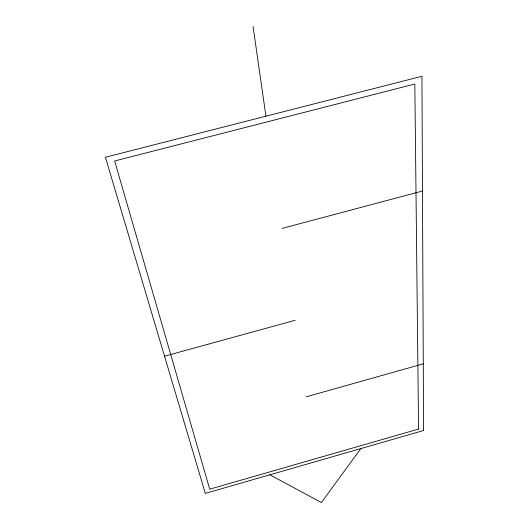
<?xml version="1.0" encoding="UTF-8"?>
<svg xmlns="http://www.w3.org/2000/svg" width="529" height="529" viewBox="0 0 529 529"><rect width="100%" height="100%" fill="white"/><g stroke="black" fill="none" stroke-linecap="round" stroke-linejoin="round"><path stroke-width="0.79" d="M360.811 448.599L321.401 502.55L269.869 474.797M306.225 396.843L423.279 363.826M164.539 356.196L295.228 320.276M282.043 228.422L422.479 191.029M253.041 26.45L265.928 116.195M418.565 429.065L209.722 489.18L114.641 160.981L414.829 84.025L418.565 429.065M423.59 430.507L205.318 493.398L105.41 157.258L421.944 76.282L423.59 430.507"/></g></svg>
